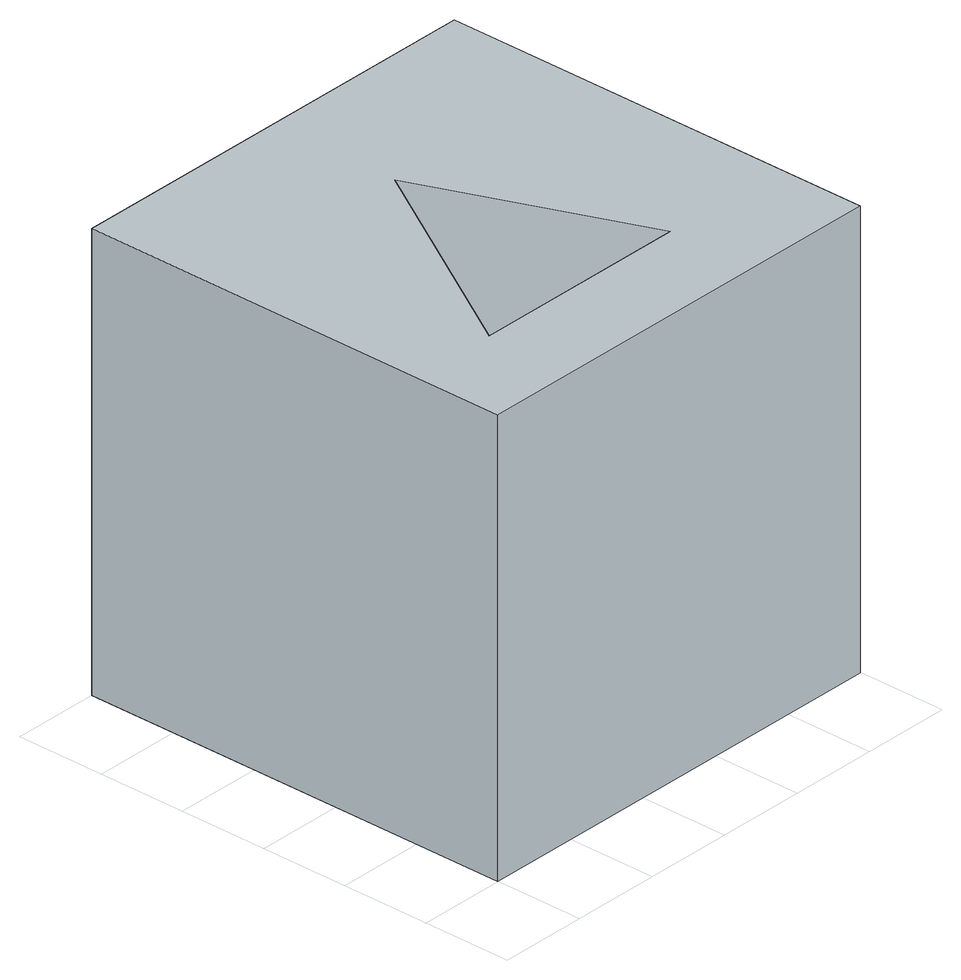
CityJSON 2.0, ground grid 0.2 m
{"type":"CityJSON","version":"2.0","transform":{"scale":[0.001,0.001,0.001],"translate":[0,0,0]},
"CityObjects":{
"object1":{"type":"GenericCityObject","geometry":[{"type":"Solid","lod":"1","boundaries":[[[[0,1,2,3],[4,5,6]],[[7,8,9,10],[11,12,13]],[[0,3,8,7]],[[3,2,9,8]],[[2,1,10,9]],[[1,0,7,10]],[[6,5,13,12]],[[4,6,12,11]],[[5,4,11,13]]]]}]}
},
"vertices":[
[0,0,0],[0,1000,0],[1000,1000,0],[1000,0,0],[200,200,0],[700,200,0],[500,700,0],[0,0,1000],[1000,0,1000],[1000,1000,1000],[0,1000,1000],[200,200,1000],[500,700,1000],[700,200,1000]
]}
